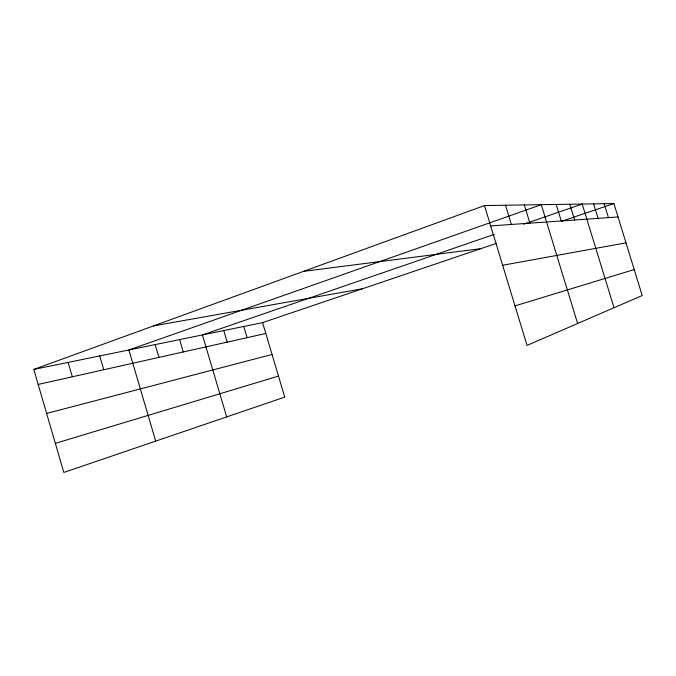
<?xml version="1.0" encoding="UTF-8"?>
<svg xmlns="http://www.w3.org/2000/svg" width="676" height="676" viewBox="0 0 676 676"><rect width="100%" height="100%" fill="white"/><g stroke="black" fill="none" stroke-linecap="round" stroke-linejoin="round"><path stroke-width="1.01" d="M33.8 369.426L262.575 322.629L284.748 397.099L63.831 472.448L33.8 369.426L484.481 205.563L613.901 203.552L642.2 295.53L527.035 345.394L484.481 205.563M494.19 234.378L202.42 334.933L226.697 416.898M523.723 224.204L582.205 204.051L614.019 307.732M262.575 322.629L496.522 243.343M561.773 221.221L613.901 203.552M515.011 305.882L634.215 269.572M55.356 443.355L278.495 376.084M46.627 413.433L272.056 354.452M38.177 384.433L265.812 333.479M502.648 265.262L625.993 242.853M153.511 325.9L362.556 288.745M303.558 271.346L480.813 248.667M490.675 225.919L618.025 216.962M604.167 203.704L608.442 217.63M593.629 203.873L598.083 218.365M569.767 204.245L574.6 220.013M556.187 204.448L561.241 220.951M577.617 323.491L541.282 204.684L128.888 349.974L155.691 441.115M524.339 204.946L529.899 223.156M505.521 205.234L511.377 224.457M243.782 326.474L247.103 337.67M223.764 330.564L227.195 342.124M179.605 339.597L183.255 351.959M155.15 344.599L158.928 357.401M99.71 355.939L103.758 369.755M68.115 362.404L72.324 376.785"/></g></svg>
